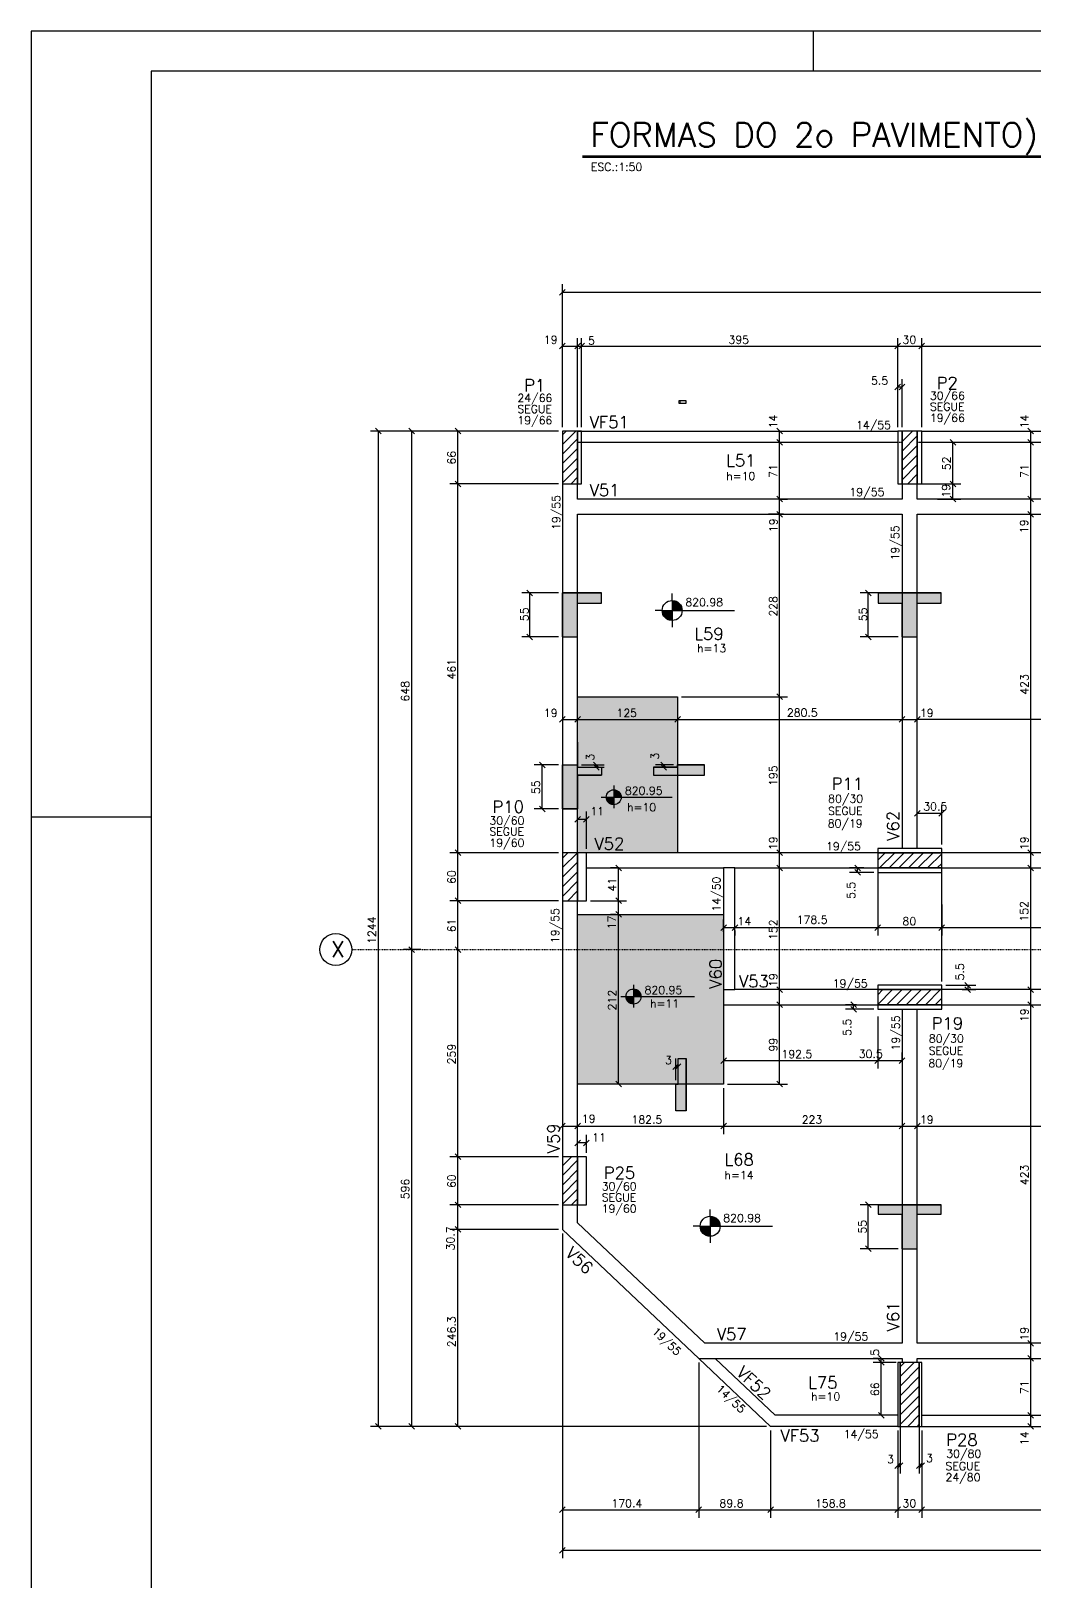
# Model space of a CAD drawing. Extents: x 2105 to 8289, y 869 to 3839.
# Drawn here: x 2105 to 3360, y 1901 to 3839 of the extents above; entities that cross this region are included whole.
import ezdxf

# ---------------------------------------------------------------- set-up
doc = ezdxf.new("R2010")
doc.units = 0
doc.header["$MEASUREMENT"] = 0
doc.linetypes.add('ESTILO_TQS_0004', pattern=[2, 0.5, -0.4, 0.1, -0.4, 0.1, -0.5])
for name, color, linetype in [('1', 1, 'CONTINUOUS'), ('2', 2, 'CONTINUOUS'), ('3', 3, 'CONTINUOUS'), ('4', 4, 'CONTINUOUS'), ('6', 6, 'CONTINUOUS'), ('7', 7, 'CONTINUOUS'), ('8', 8, 'CONTINUOUS'), ('9', 9, 'CONTINUOUS')]:
    doc.layers.add(name, color=color, linetype=linetype)
doc.styles.get("Standard").update_dxf_attribs({"font": 'ROMANS.SHX'})

msp = doc.modelspace()

# ---------------------------------------------------------------- linework, layer by layer
at = {"layer": '1', "linetype": 'Continuous'}
msp.add_line((2255.098547, 2856.298282), (2105.09608, 2856.298282), dxfattribs=at)
for points in [[(2105.09608, 868.924975), (8289.330405, 868.924975), (8289.330405, 3838.924975), (2105.09608, 3838.924975), (2105.09608, 868.924975)], [(2914.940728, 3373.863117), (2923.885404, 3373.863117), (2923.885404, 3376.726875), (2914.940728, 3376.726875), (2914.940728, 3373.863117)]]:
    msp.add_lwpolyline(points, dxfattribs=at)
at = {"layer": '2', "linetype": 'Continuous'}
for p, q in [((2765.824466, 3508.841025), (2772.895534, 3515.912093)), ((2765.824466, 3441.580604), (2772.895534, 3448.651672)), ((2784.824466, 3441.580604), (2791.895534, 3448.651672)), ((2784.824466, 3441.580604), (2791.895534, 3448.651672)), ((2784.824466, 3441.580604), (2791.895534, 3448.651672)), ((2789.824466, 3441.580604), (2796.895534, 3448.651672)), ((2789.824466, 3441.580604), (2796.895534, 3448.651672)), ((3184.824466, 3441.580604), (3191.895534, 3448.651672)), ((3214.824466, 3441.580604), (3221.895534, 3448.651672)), ((3214.824466, 3441.580604), (3221.895534, 3448.651672)), ((3191.895534, 3397.547325), (3184.824466, 3390.476257)), ((3197.395534, 3397.547325), (3190.324466, 3390.476257)), ((2542.789895, 3335.485466), (2535.718828, 3342.556534)), ((2577.256732, 3342.556534), (2584.3278, 3335.485466)), ((2642.319567, 3335.485466), (2635.248499, 3342.556534)), ((3044.380609, 3335.485466), (3037.309541, 3342.556534)), ((3358.290029, 3335.485466), (3351.218961, 3342.556534)), ((3044.380609, 3321.485466), (3037.309541, 3328.556534)), ((3044.380609, 3321.485466), (3037.309541, 3328.556534)), ((3260.998574, 3321.485466), (3253.927506, 3328.556534)), ((3358.290029, 3321.485466), (3351.218961, 3328.556534)), ((3358.290029, 3321.485466), (3351.218961, 3328.556534)), ((2778.86, 3306.021), (2778.86, 3306.021)), ((3203.36, 3306.021), (3203.36, 3306.021)), ((2642.319567, 3269.485466), (2635.248499, 3276.556534)), ((2642.319567, 3269.485466), (2635.248499, 3276.556534)), ((3260.998574, 3269.485466), (3253.927506, 3276.556534)), ((3260.998574, 3269.485466), (3253.927506, 3276.556534)), ((3044.380609, 3250.485466), (3037.309541, 3257.556534)), ((3044.380609, 3250.485466), (3037.309541, 3257.556534)), ((3260.998574, 3250.485466), (3253.927506, 3257.556534)), ((3358.290029, 3250.485466), (3351.218961, 3257.556534)), ((3358.290029, 3250.485466), (3351.218961, 3257.556534)), ((3044.380609, 3231.485466), (3037.309541, 3238.556534)), ((3044.380609, 3231.485466), (3037.309541, 3238.556534)), ((3358.290029, 3231.485466), (3351.218961, 3238.556534)), ((3358.290029, 3231.485466), (3351.218961, 3238.556534)), ((2732.082657, 3133.248921), (2725.011589, 3140.319989)), ((3155.217986, 3133.248921), (3148.146919, 3140.319989)), ((2732.082657, 3078.248921), (2725.011589, 3085.319989)), ((3155.217986, 3078.248921), (3148.146919, 3085.319989)), ((3044.380609, 3003.485466), (3037.309541, 3010.556534)), ((3044.380609, 3003.485466), (3037.309541, 3010.556534)), ((2765.824466, 2975.149668), (2772.895534, 2982.220736)), ((2784.824466, 2975.149668), (2791.895534, 2982.220736)), ((2784.824466, 2975.149668), (2791.895534, 2982.220736)), ((2784.824466, 2975.149668), (2791.895534, 2982.220736)), ((2909.824466, 2975.149668), (2916.895534, 2982.220736)), ((2909.824466, 2975.149668), (2916.895534, 2982.220736)), ((3190.324466, 2975.149668), (3197.395534, 2982.220736)), ((3190.324466, 2975.149668), (3197.395534, 2982.220736)), ((3190.324466, 2975.149668), (3197.395534, 2982.220736)), ((3209.324466, 2975.149668), (3216.395534, 2982.220736)), ((3209.324466, 2975.149668), (3216.395534, 2982.220736)), ((3216.395534, 2982.220736), (3209.324466, 2975.149668)), ((2747.698664, 2918.301348), (2740.627596, 2925.372415)), ((2808.047456, 2925.372415), (2815.118524, 2918.301348)), ((2808.047456, 2922.372415), (2815.118524, 2915.301348)), ((2892.150924, 2925.372415), (2899.221992, 2918.301348)), ((2892.150924, 2922.372415), (2899.221992, 2915.301348)), ((2747.698664, 2863.301348), (2740.627596, 2870.372415)), ((2791.895534, 2857.215756), (2784.824466, 2850.144689)), ((2802.895534, 2857.215756), (2795.824466, 2850.144689)), ((3216.395534, 2864.65564), (3209.324466, 2857.584572)), ((3246.895534, 2864.65564), (3239.824466, 2857.584572)), ((2642.319567, 2808.485466), (2635.248499, 2815.556534)), ((2642.319567, 2808.485466), (2635.248499, 2815.556534)), ((3044.380609, 2808.485466), (3037.309541, 2815.556534)), ((3044.380609, 2808.485466), (3037.309541, 2815.556534)), ((3358.290029, 2808.485466), (3351.218961, 2815.556534)), ((3358.290029, 2808.485466), (3351.218961, 2815.556534)), ((2842.992181, 2789.485466), (2835.921114, 2796.556534)), ((3044.380609, 2789.485466), (3037.309541, 2796.556534)), ((3044.380609, 2789.485466), (3037.309541, 2796.556534)), ((3141.738608, 2789.485466), (3134.66754, 2796.556534)), ((3141.738608, 2783.985466), (3134.66754, 2791.056534)), ((3203.36, 2802.521), (3203.36, 2802.521)), ((3358.290029, 2789.485466), (3351.218961, 2796.556534)), ((3358.290029, 2789.485466), (3351.218961, 2796.556534)), ((2778.86, 2782.021), (2778.86, 2782.021)), ((2642.319567, 2748.485466), (2635.248499, 2755.556534)), ((2642.319567, 2748.485466), (2635.248499, 2755.556534)), ((2842.992181, 2748.485466), (2835.921114, 2755.556534)), ((2842.992181, 2748.485466), (2835.921114, 2755.556534)), ((2842.992181, 2731.485466), (2835.921114, 2738.556534)), ((2842.992181, 2731.485466), (2835.921114, 2738.556534)), ((2967.324466, 2714.898112), (2974.395534, 2721.969179)), ((2967.324466, 2714.898112), (2974.395534, 2721.969179)), ((2981.324466, 2714.898112), (2988.395534, 2721.969179)), ((2981.324466, 2714.898112), (2988.395534, 2721.969179)), ((3159.824466, 2714.898112), (3166.895534, 2721.969179)), ((3159.824466, 2714.898112), (3166.895534, 2721.969179)), ((3239.824466, 2714.898112), (3246.895534, 2721.969179)), ((3239.824466, 2714.898112), (3246.895534, 2721.969179)), ((3239.824466, 2714.898112), (3246.895534, 2721.969179)), ((3239.824466, 2714.898112), (3246.895534, 2721.969179)), ((2577.256732, 2694.556534), (2584.3278, 2687.485466)), ((2577.256732, 2694.556534), (2584.3278, 2687.485466)), ((2642.319567, 2687.485466), (2635.248499, 2694.556534)), ((2642.319567, 2687.485466), (2635.248499, 2694.556534)), ((3044.380609, 2637.485466), (3037.309541, 2644.556534)), ((3044.380609, 2637.485466), (3037.309541, 2644.556534)), ((3272.396672, 2650.056534), (3279.46774, 2642.985466)), ((3272.396672, 2644.556534), (3279.46774, 2637.485466)), ((3358.290029, 2637.485466), (3351.218961, 2644.556534)), ((3358.290029, 2637.485466), (3351.218961, 2644.556534)), ((3044.380609, 2618.485466), (3037.309541, 2625.556534)), ((3044.380609, 2618.485466), (3037.309541, 2625.556534)), ((3136.748134, 2618.485466), (3129.677066, 2625.556534)), ((3136.748134, 2612.985466), (3129.677066, 2620.056534)), ((3358.290029, 2618.485466), (3351.218961, 2625.556534)), ((3358.290029, 2618.485466), (3351.218961, 2625.556534)), ((2907.373621, 2541.283799), (2914.444689, 2548.354867)), ((2910.373621, 2541.283799), (2917.444689, 2548.354867)), ((2967.324466, 2548.810055), (2974.395534, 2555.881123)), ((3159.824466, 2548.810055), (3166.895534, 2555.881123)), ((3159.824466, 2548.810055), (3166.895534, 2555.881123)), ((3190.324466, 2548.810055), (3197.395534, 2555.881123)), ((2842.992181, 2519.485466), (2835.921114, 2526.556534)), ((3044.380609, 2519.485466), (3037.309541, 2526.556534)), ((2765.824466, 2466.94205), (2772.895534, 2474.013118)), ((2784.824466, 2466.94205), (2791.895534, 2474.013118)), ((2784.824466, 2466.94205), (2791.895534, 2474.013118)), ((2784.824466, 2466.94205), (2791.895534, 2474.013118)), ((2967.324466, 2466.94205), (2974.395534, 2474.013118)), ((2967.324466, 2466.94205), (2974.395534, 2474.013118)), ((3190.324466, 2466.94205), (3197.395534, 2474.013118)), ((3190.324466, 2466.94205), (3197.395534, 2474.013118)), ((3190.324466, 2466.94205), (3197.395534, 2474.013118)), ((3209.324466, 2466.94205), (3216.395534, 2474.013118)), ((3209.324466, 2466.94205), (3216.395534, 2474.013118)), ((3209.324466, 2466.94205), (3216.395534, 2474.013118)), ((2791.895534, 2452.86735), (2784.824466, 2445.796282)), ((2802.895534, 2452.86735), (2795.824466, 2445.796282)), ((2642.319567, 2428.485466), (2635.248499, 2435.556534)), ((2642.319567, 2428.485466), (2635.248499, 2435.556534)), ((2778.86, 2402.021), (2778.86, 2402.021)), ((2642.319567, 2368.485466), (2635.248499, 2375.556534)), ((2642.319567, 2368.485466), (2635.248499, 2375.556534)), ((3155.217986, 2368.638791), (3148.146919, 2375.709858)), ((2642.319567, 2337.776615), (2635.248499, 2344.847682)), ((2642.319567, 2337.776615), (2635.248499, 2344.847682)), ((3155.217986, 2313.638791), (3148.146919, 2320.709858)), ((3358.290029, 2195.485466), (3351.218961, 2202.556534)), ((3358.290029, 2195.485466), (3351.218961, 2202.556534)), ((3171.46342, 2176.485466), (3164.392352, 2183.556534)), ((3171.46342, 2171.485466), (3164.392352, 2178.556534)), ((3171.46342, 2171.485466), (3164.392352, 2178.556534)), ((3358.290029, 2176.485466), (3351.218961, 2183.556534)), ((3358.290029, 2176.485466), (3351.218961, 2183.556534)), ((3203.36, 2135.021), (3203.36, 2135.021)), ((2542.789895, 2091.485466), (2535.718828, 2098.556534)), ((2577.256732, 2098.556534), (2584.3278, 2091.485466)), ((2642.319567, 2091.485466), (2635.248499, 2098.556534)), ((3171.46342, 2105.485466), (3164.392352, 2112.556534)), ((3358.290029, 2105.485466), (3351.218961, 2112.556534)), ((3358.290029, 2105.485466), (3351.218961, 2112.556534)), ((3358.290029, 2091.485466), (3351.218961, 2098.556534)), ((3191.895534, 2049.633784), (3184.824466, 2042.562716)), ((3194.895534, 2049.633784), (3187.824466, 2042.562716)), ((3218.895534, 2049.633784), (3211.824466, 2042.562716)), ((3221.895534, 2049.633784), (3214.824466, 2042.562716)), ((2765.824466, 1987.434085), (2772.895534, 1994.505152)), ((2936.22076, 1987.434085), (2943.291828, 1994.505152)), ((2936.22076, 1987.434085), (2943.291828, 1994.505152)), ((3026.021659, 1987.434085), (3033.092726, 1994.505152)), ((3026.021659, 1987.434085), (3033.092726, 1994.505152)), ((3026.021659, 1987.434085), (3033.092726, 1994.505152)), ((3184.824466, 1987.434085), (3191.895534, 1994.505152)), ((3184.824466, 1987.434085), (3191.895534, 1994.505152)), ((3214.824466, 1987.434085), (3221.895534, 1994.505152)), ((3214.824466, 1987.434085), (3221.895534, 1994.505152)), ((2765.824466, 1936.870697), (2772.895534, 1943.941765))]:
    msp.add_line(p, q, dxfattribs=at)
at = {"layer": '3', "linetype": 'Continuous'}
for p, q in [((3082.623006, 3838.924975), (3082.623006, 3788.925475)), ((2769.36, 3322.317503), (2786.063497, 3339.021)), ((2769.36, 3334.338318), (2774.042682, 3339.021)), ((2788.36, 3339.021), (3188.36, 3339.021)), ((3193.86, 3326.088968), (3206.792032, 3339.021)), ((3193.86, 3338.109783), (3194.771217, 3339.021)), ((3218.36, 3339.021), (3630.86, 3339.021)), ((2769.36, 3310.296688), (2788.36, 3329.296688)), ((2769.36, 3298.275872), (2788.36, 3317.275872)), ((2788.36, 3325.021), (3188.36, 3325.021)), ((3193.86, 3314.068153), (3212.86, 3333.068153)), ((3193.86, 3302.047338), (3212.86, 3321.047338)), ((3218.36, 3325.021), (3607.36, 3325.021)), ((2769.36, 3286.255057), (2788.36, 3305.255057)), ((3193.86, 3290.026522), (3212.86, 3309.026522)), ((3193.86, 3278.005707), (3212.86, 3297.005707)), ((2769.36, 3274.234242), (2788.36, 3293.234242)), ((2780.167574, 3273.021), (2788.36, 3281.213426)), ((3200.896108, 3273.021), (3212.86, 3284.984892)), ((2906.54024, 3127.240673), (2906.54024, 3135.821426)), ((2906.54024, 3127.240673), (2906.54024, 3102.240673)), ((2906.54024, 3126.633325), (2910.389365, 3126.633325)), ((2906.54024, 3125.840476), (2912.288703, 3125.840476)), ((2906.54024, 3125.047627), (2913.612498, 3125.047627)), ((2906.54024, 3124.254766), (2914.64776, 3124.254766)), ((2906.54024, 3123.461977), (2915.495099, 3123.461977)), ((2906.54024, 3122.669128), (2916.204108, 3122.669128)), ((2906.54024, 3121.876267), (2916.803445, 3121.876267)), ((2906.54024, 3121.083418), (2917.311467, 3121.083418)), ((2894.04024, 3114.740673), (2885.327365, 3114.740673)), ((2906.540193, 3113.947872), (2894.040193, 3113.947872)), ((2894.04024, 3114.740673), (2919.04024, 3114.740673)), ((2906.540193, 3113.155022), (2894.141187, 3113.155022)), ((2906.540193, 3112.362173), (2894.26855, 3112.362173)), ((2906.540193, 3111.569324), (2894.449176, 3111.569324)), ((2906.540193, 3110.776523), (2894.685449, 3110.776523)), ((2906.540193, 3109.983626), (2894.980754, 3109.983626)), ((2906.540193, 3109.190825), (2895.339812, 3109.190825)), ((2906.540193, 3108.397976), (2895.768966, 3108.397976)), ((2906.540193, 3107.605127), (2896.276988, 3107.605127)), ((2906.540193, 3106.812278), (2896.876372, 3106.812278)), ((2906.540193, 3106.019476), (2897.585334, 3106.019476)), ((2906.540193, 3105.226568), (2898.432674, 3105.226568)), ((2906.540193, 3104.433766), (2899.467935, 3104.433766)), ((2906.540193, 3103.640917), (2900.79173, 3103.640917)), ((2906.540193, 3102.848068), (2902.691115, 3102.848068)), ((2906.54024, 3120.290569), (2917.740621, 3120.290569)), ((2906.54024, 3119.49772), (2918.099679, 3119.49772)), ((2906.54024, 3118.704871), (2918.394984, 3118.704871)), ((2906.54024, 3117.912069), (2918.631257, 3117.912069)), ((2906.54024, 3117.11922), (2918.811835, 3117.11922)), ((2906.54024, 3116.326371), (2918.939246, 3116.326371)), ((2906.54024, 3115.533522), (2919.04024, 3115.533522)), ((2906.54024, 3102.240673), (2906.54024, 3094.020608)), ((2919.04024, 3114.740673), (2984.346364, 3114.740673)), ((2833.458866, 2895.851109), (2833.458866, 2867.642141)), ((2833.458866, 2890.746725), (2833.458866, 2871.996725)), ((2833.458866, 2890.291215), (2836.34571, 2890.291215)), ((2833.458866, 2889.696578), (2837.770213, 2889.696578)), ((2833.458866, 2889.101941), (2838.76306, 2889.101941)), ((2833.458866, 2888.507295), (2839.539506, 2888.507295)), ((2817.815305, 2881.371725), (2906.431296, 2881.371725)), ((2833.458831, 2880.777124), (2824.083831, 2880.777124)), ((2824.083866, 2881.371725), (2842.833866, 2881.371725)), ((2833.458831, 2880.182487), (2824.159576, 2880.182487)), ((2833.458831, 2879.587851), (2824.255099, 2879.587851)), ((2833.458831, 2878.993214), (2824.390568, 2878.993214)), ((2833.458831, 2878.398613), (2824.567773, 2878.398613)), ((2833.458831, 2877.80394), (2824.789252, 2877.80394)), ((2833.458831, 2877.209339), (2825.058545, 2877.209339)), ((2833.458831, 2876.614702), (2825.380411, 2876.614702)), ((2833.458831, 2876.020065), (2825.761427, 2876.020065)), ((2833.458831, 2875.425429), (2826.210966, 2875.425429)), ((2833.458831, 2874.830828), (2826.742687, 2874.830828)), ((2833.458831, 2874.236146), (2827.378191, 2874.236146)), ((2833.458831, 2873.641545), (2828.154637, 2873.641545)), ((2833.458831, 2873.046908), (2829.147484, 2873.046908)), ((2833.458831, 2872.452272), (2830.572023, 2872.452272)), ((2833.458866, 2887.912703), (2840.175011, 2887.912703)), ((2833.458866, 2887.318066), (2840.706767, 2887.318066)), ((2833.458866, 2886.723421), (2841.15627, 2886.723421)), ((2833.458866, 2886.128784), (2841.537287, 2886.128784)), ((2833.458866, 2885.534147), (2841.859152, 2885.534147)), ((2833.458866, 2884.93951), (2842.128446, 2884.93951)), ((2833.458866, 2884.344873), (2842.349924, 2884.344873)), ((2833.458866, 2883.750272), (2842.527129, 2883.750272)), ((2833.458866, 2883.155636), (2842.662563, 2883.155636)), ((2833.458866, 2882.560999), (2842.758121, 2882.560999)), ((2833.458866, 2881.966362), (2842.833866, 2881.966362)), ((2769.36, 2793.401631), (2787.979369, 2812.021)), ((2769.36, 2805.422446), (2775.958554, 2812.021)), ((3163.36, 2802.735542), (3172.645458, 2812.021)), ((3165.666274, 2793.021), (3184.666274, 2812.021)), ((3177.687089, 2793.021), (3196.687089, 2812.021)), ((3189.707904, 2793.021), (3208.707904, 2812.021)), ((3201.72872, 2793.021), (3220.72872, 2812.021)), ((3213.749535, 2793.021), (3232.749535, 2812.021)), ((3225.77035, 2793.021), (3243.36, 2810.61065)), ((2769.36, 2781.380815), (2788.36, 2800.380815)), ((3237.791165, 2793.021), (3243.36, 2798.589835)), ((2769.36, 2769.36), (2788.36, 2788.36)), ((2769.36, 2757.339185), (2788.36, 2776.339185)), ((2776.062631, 2752.021), (2788.36, 2764.318369)), ((2788.083446, 2752.021), (2788.36, 2752.297554)), ((2858.178996, 2646.820853), (2858.178996, 2618.611885)), ((2858.178996, 2641.716469), (2858.178996, 2622.966469)), ((2858.178996, 2641.260958), (2861.06584, 2641.260958)), ((2858.178996, 2640.666321), (2862.490343, 2640.666321)), ((2858.178996, 2640.071684), (2863.483189, 2640.071684)), ((2858.178996, 2639.477039), (2864.259635, 2639.477039)), ((2858.178996, 2638.882447), (2864.89514, 2638.882447)), ((2858.178996, 2638.28781), (2865.426897, 2638.28781)), ((2858.178996, 2637.693164), (2865.876399, 2637.693164)), ((2858.178996, 2637.098527), (2866.257416, 2637.098527)), ((2858.178996, 2636.503891), (2866.579281, 2636.503891)), ((3163.36, 2622.423312), (3181.957688, 2641.021)), ((3163.36, 2634.444128), (3169.936872, 2641.021)), ((3174.978503, 2622.021), (3193.978503, 2641.021)), ((3186.999318, 2622.021), (3205.999318, 2641.021)), ((3199.020133, 2622.021), (3218.020133, 2641.021)), ((3211.040949, 2622.021), (3230.040949, 2641.021)), ((3223.061764, 2622.021), (3242.061764, 2641.021)), ((2842.535435, 2632.341469), (2934.225728, 2632.341469)), ((2858.17896, 2631.746868), (2848.80396, 2631.746868)), ((2848.803996, 2632.341469), (2867.553996, 2632.341469)), ((2858.17896, 2631.152231), (2848.879706, 2631.152231)), ((2858.17896, 2630.557594), (2848.975228, 2630.557594)), ((2858.17896, 2629.962957), (2849.110698, 2629.962957)), ((2858.17896, 2629.368356), (2849.287902, 2629.368356)), ((2858.17896, 2628.773684), (2849.509381, 2628.773684)), ((2858.17896, 2628.179083), (2849.778675, 2628.179083)), ((2858.17896, 2627.584446), (2850.10054, 2627.584446)), ((2858.17896, 2626.989809), (2850.481557, 2626.989809)), ((2858.17896, 2626.395172), (2850.931095, 2626.395172)), ((2858.17896, 2625.800571), (2851.462816, 2625.800571)), ((2858.17896, 2625.20589), (2852.098321, 2625.20589)), ((2858.17896, 2624.611289), (2852.874767, 2624.611289)), ((2858.17896, 2624.016652), (2853.867613, 2624.016652)), ((2858.17896, 2623.422015), (2855.292152, 2623.422015)), ((2858.178996, 2635.909254), (2866.848575, 2635.909254)), ((2858.178996, 2635.314617), (2867.070054, 2635.314617)), ((2858.178996, 2634.720016), (2867.247259, 2634.720016)), ((2858.178996, 2634.125379), (2867.382692, 2634.125379)), ((2858.178996, 2633.530742), (2867.47825, 2633.530742)), ((2858.178996, 2632.936106), (2867.553996, 2632.936106)), ((3235.082579, 2622.021), (3243.36, 2630.298421)), ((2769.36, 2420.756357), (2780.624643, 2432.021)), ((2769.36, 2408.735542), (2788.36, 2427.735542)), ((2769.36, 2396.714726), (2788.36, 2415.714726)), ((2769.36, 2384.693911), (2788.36, 2403.693911)), ((2769.36, 2372.673096), (2788.36, 2391.673096)), ((2780.72872, 2372.021), (2788.36, 2379.65228)), ((2953.950562, 2357.724014), (2953.950562, 2366.304768)), ((2953.950562, 2357.724014), (2953.950562, 2332.724014)), ((2953.950562, 2357.116667), (2957.799687, 2357.116667)), ((2953.950562, 2356.323818), (2959.699025, 2356.323818)), ((2953.950562, 2355.530969), (2961.02282, 2355.530969)), ((2953.950562, 2354.738108), (2962.058081, 2354.738108)), ((2953.950562, 2353.945318), (2962.905421, 2353.945318)), ((2953.950562, 2353.152469), (2963.61443, 2353.152469)), ((2953.950562, 2352.359608), (2964.213767, 2352.359608)), ((2953.950562, 2351.566759), (2964.721789, 2351.566759)), ((2953.950562, 2350.77391), (2965.150943, 2350.77391)), ((2953.950562, 2349.981061), (2965.510001, 2349.981061)), ((2953.950562, 2349.188212), (2965.805306, 2349.188212)), ((2953.950562, 2348.395411), (2966.041579, 2348.395411)), ((2953.950562, 2347.602561), (2966.222157, 2347.602561)), ((2953.950562, 2346.809712), (2966.349568, 2346.809712)), ((2953.950562, 2346.016863), (2966.450562, 2346.016863)), ((2941.450562, 2345.224014), (2932.737687, 2345.224014)), ((2953.950515, 2344.431213), (2941.450515, 2344.431213)), ((2941.450562, 2345.224014), (2966.450562, 2345.224014)), ((2953.950515, 2343.638364), (2941.551509, 2343.638364)), ((2953.950515, 2342.845515), (2941.678872, 2342.845515)), ((2953.950515, 2342.052666), (2941.859498, 2342.052666)), ((2953.950515, 2341.259864), (2942.095771, 2341.259864)), ((2953.950515, 2340.466968), (2942.391076, 2340.466968)), ((2953.950515, 2339.674166), (2942.750134, 2339.674166)), ((2953.950515, 2338.881317), (2943.179288, 2338.881317)), ((2953.950515, 2338.088468), (2943.68731, 2338.088468)), ((2953.950515, 2337.295619), (2944.286694, 2337.295619)), ((2953.950515, 2336.502818), (2944.995656, 2336.502818)), ((2953.950515, 2335.709909), (2945.842995, 2335.709909)), ((2953.950515, 2334.917108), (2946.878257, 2334.917108)), ((2953.950515, 2334.124259), (2948.202052, 2334.124259)), ((2953.950515, 2333.331409), (2950.101437, 2333.331409)), ((2953.950562, 2332.724014), (2953.950562, 2324.503949)), ((2966.450562, 2345.224014), (3031.756686, 2345.224014)), ((2939.756294, 2180.021), (3029.557193, 2095.021)), ((2960.122096, 2180.021), (3035.132258, 2109.021)), ((3191.36, 2157.569886), (3208.811114, 2175.021)), ((3191.36, 2169.590701), (3196.790299, 2175.021)), ((3191.36, 2145.549071), (3215.36, 2169.549071)), ((3191.36, 2133.528255), (3215.36, 2157.528255)), ((3191.36, 2121.50744), (3215.36, 2145.50744)), ((3191.36, 2109.486625), (3215.36, 2133.486625)), ((3191.36, 2097.46581), (3215.36, 2121.46581)), ((3188.36, 2095.021), (3029.557193, 2095.021)), ((3188.36, 2109.021), (3035.132258, 2109.021)), ((3200.936006, 2095.021), (3215.36, 2109.444994)), ((3212.956821, 2095.021), (3215.36, 2097.424179)), ((3218.36, 2109.021), (3628.36, 2109.021)), ((3218.36, 2095.021), (3628.36, 2095.021))]:
    msp.add_line(p, q, dxfattribs=at)
at = {"layer": '3', "linetype": 'ESTILO_TQS_0004'}
for p, q in [((3188.36, 3325.021), (3193.86, 3325.021)), ((3212.86, 3325.021), (3218.36, 3325.021))]:
    msp.add_line(p, q, dxfattribs=at)
at = {"layer": '3', "linetype": 'Continuous'}
for points in [[(2769.36, 3273.021), (2769.36, 3244.521)], [(2788.36, 3254.021), (2788.36, 3273.021)], [(3193.86, 3273.021), (3193.86, 3254.021)], [(3212.86, 3254.021), (3212.86, 3273.021)], [(2769.36, 3244.521), (2769.36, 2812.021)], [(3193.86, 3254.021), (2788.36, 3254.021)], [(3630.86, 3254.021), (3212.86, 3254.021)], [(2788.36, 3235.021), (3193.86, 3235.021)], [(2788.36, 2812.021), (2788.36, 3235.021)], [(3193.86, 3235.021), (3193.86, 2817.521)], [(3212.86, 3235.021), (3630.86, 3235.021)], [(3212.86, 2817.521), (3212.86, 3235.021)], [(2977.86, 2812.021), (2799.36, 2812.021)], [(3163.36, 2812.021), (2977.86, 2812.021)], [(3628.36, 2812.021), (3243.36, 2812.021)], [(2799.36, 2793.021), (2970.86, 2793.021)], [(2970.86, 2793.021), (2970.86, 2622.021)], [(2984.86, 2793.021), (2970.86, 2793.021)], [(2984.86, 2793.021), (3163.36, 2793.021)], [(2984.86, 2641.021), (2984.86, 2793.021)], [(3243.36, 2793.021), (3628.36, 2793.021)], [(2769.36, 2752.021), (2769.36, 2432.021)], [(2788.36, 2432.021), (2788.36, 2752.021)], [(2970.86, 2641.021), (2984.86, 2641.021)], [(3163.36, 2641.021), (2984.86, 2641.021)], [(3628.36, 2641.021), (3243.36, 2641.021)], [(2970.86, 2622.021), (3163.36, 2622.021)], [(3243.36, 2622.021), (3628.36, 2622.021)], [(3193.86, 2616.521), (3193.86, 2199.021)], [(3212.86, 2199.021), (3212.86, 2616.521)], [(2769.36, 2372.021), (2769.36, 2341.312149)], [(2788.36, 2349.489423), (2788.36, 2372.021)], [(2947.322608, 2199.021), (2788.36, 2349.489423)], [(2769.36, 2341.312149), (2939.756294, 2180.021)], [(3193.86, 2199.021), (2947.322608, 2199.021)], [(3630.86, 2199.021), (3212.86, 2199.021)], [(2939.756294, 2180.021), (3193.86, 2180.021)], [(3193.86, 2180.021), (3193.86, 2175.021)], [(3212.86, 2180.021), (3630.86, 2180.021)], [(3212.86, 2175.021), (3212.86, 2180.021)]]:
    msp.add_lwpolyline(points, dxfattribs=at)
at = {"layer": '3', "linetype": 'ESTILO_TQS_0004'}
for points in [[(2788.36, 3007.021), (2913.36, 3007.021), (2913.36, 2812.021), (2788.36, 2812.021), (2788.36, 3007.021)], [(2788.36, 2735.021), (2970.86, 2735.021), (2970.86, 2523.021), (2788.36, 2523.021), (2788.36, 2735.021)]]:
    msp.add_lwpolyline(points, dxfattribs=at)
at = {"layer": '3', "linetype": 'Continuous'}
for centre, radius in [((2906.54024, 3114.740673), 12.5), ((2833.458866, 2881.371725), 9.375), ((2486.16007, 2691.021), 20), ((2858.178996, 2632.341469), 9.375), ((2953.950562, 2345.224014), 12.5)]:
    msp.add_circle(centre, radius, dxfattribs=at)
at = {"layer": '6', "linetype": 'Continuous'}
for p, q in [((2794.236424, 3683.152598), (3482.422129, 3683.152598)), ((2794.236424, 3681.354558), (3482.422129, 3681.354558)), ((2769.36, 3136.784455), (2769.36, 3136.784455)), ((2769.36, 3136.784455), (2788.36, 3136.784455)), ((2769.36, 3124.784455), (2769.36, 3136.784455)), ((2769.36, 3081.784455), (2769.36, 3124.784455)), ((2769.36, 3124.784455), (2769.36, 3124.784455)), ((2788.36, 3136.784455), (2818.36, 3136.784455)), ((2788.36, 3081.784455), (2788.36, 3123.784455)), ((2788.36, 3123.784455), (2818.36, 3123.784455)), ((3163.86, 3136.784455), (3193.86, 3136.784455)), ((3163.86, 3123.784455), (3193.86, 3123.784455)), ((3193.86, 3136.784455), (3212.86, 3136.784455)), ((3193.86, 3081.784455), (3193.86, 3123.784455)), ((3212.86, 3136.784455), (3242.86, 3136.784455)), ((3212.86, 3081.784455), (3212.86, 3123.784455)), ((3212.86, 3123.784455), (3242.86, 3123.784455)), ((2769.36, 3081.784455), (2788.36, 3081.784455)), ((3193.86, 3081.784455), (3212.86, 3081.784455)), ((2788.36, 2950.364536), (2788.36, 2918.836881)), ((2769.36, 2921.836881), (2769.36, 2921.836881)), ((2769.36, 2921.836881), (2788.36, 2921.836881)), ((2769.36, 2909.836881), (2769.36, 2921.836881)), ((2769.36, 2866.836881), (2769.36, 2909.836881)), ((2769.36, 2909.836881), (2769.36, 2909.836881)), ((2788.36, 2921.836881), (2788.36, 2918.836881)), ((2788.36, 2918.836881), (2818.36, 2918.836881)), ((2788.36, 2908.836881), (2818.36, 2908.836881)), ((2788.36, 2908.836881), (2788.36, 2866.836881)), ((2883.36, 2918.836881), (2913.36, 2918.836881)), ((2883.36, 2908.836881), (2946.891457, 2908.836881)), ((2913.36, 2921.836881), (2946.891457, 2921.836881)), ((2913.36, 2918.836881), (2913.36, 2921.836881)), ((2932.36, 2921.836881), (2932.36, 2921.836881)), ((2769.36, 2866.836881), (2788.36, 2866.836881)), ((2913.909155, 2523.021), (2913.909155, 2554.916267)), ((2923.909155, 2489.489543), (2923.909155, 2554.916267)), ((2910.909155, 2489.489543), (2910.909155, 2523.021)), ((2913.909155, 2523.021), (2910.909155, 2523.021)), ((2910.909155, 2504.021), (2910.909155, 2504.021)), ((3163.86, 2372.174324), (3193.86, 2372.174324)), ((3193.86, 2372.174324), (3212.86, 2372.174324)), ((3212.86, 2372.174324), (3242.86, 2372.174324)), ((3163.86, 2360.174324), (3193.86, 2360.174324)), ((3193.86, 2317.174324), (3193.86, 2360.174324)), ((3212.86, 2317.174324), (3212.86, 2360.174324)), ((3212.86, 2360.174324), (3242.86, 2360.174324)), ((3193.86, 2317.174324), (3212.86, 2317.174324))]:
    msp.add_line(p, q, dxfattribs=at)
msp.add_lwpolyline([(2255.098547, 918.92655), (8239.334811, 918.92655), (8239.334811, 3788.925475), (2255.098547, 3788.925475), (2255.098547, 918.92655)], dxfattribs=at)
at = {"layer": '7', "linetype": 'Continuous'}
for points in [[(2769.36, 3273.021), (2788.36, 3273.021), (2788.36, 3339.021), (2769.36, 3339.021), (2769.36, 3273.021)], [(2793.36, 3339.021), (2788.36, 3339.021), (2788.36, 3273.021), (2793.36, 3273.021), (2793.36, 3339.021)], [(3193.86, 3339.021), (3188.36, 3339.021), (3188.36, 3273.021), (3193.86, 3273.021), (3193.86, 3339.021)], [(3193.86, 3273.021), (3212.86, 3273.021), (3212.86, 3339.021), (3193.86, 3339.021), (3193.86, 3273.021)], [(3218.36, 3339.021), (3212.86, 3339.021), (3212.86, 3273.021), (3218.36, 3273.021), (3218.36, 3339.021)], [(2769.36, 2752.021), (2788.36, 2752.021), (2788.36, 2812.021), (2769.36, 2812.021), (2769.36, 2752.021)], [(2799.36, 2812.021), (2788.36, 2812.021), (2788.36, 2752.021), (2799.36, 2752.021), (2799.36, 2812.021)], [(3243.36, 2817.521), (3163.36, 2817.521), (3163.36, 2812.021), (3243.36, 2812.021), (3243.36, 2817.521)], [(3163.36, 2793.021), (3243.36, 2793.021), (3243.36, 2812.021), (3163.36, 2812.021), (3163.36, 2793.021)], [(3243.36, 2793.021), (3163.36, 2793.021), (3163.36, 2787.521), (3243.36, 2787.521), (3243.36, 2793.021)], [(3243.36, 2646.521), (3163.36, 2646.521), (3163.36, 2641.021), (3243.36, 2641.021), (3243.36, 2646.521)], [(3163.36, 2622.021), (3243.36, 2622.021), (3243.36, 2641.021), (3163.36, 2641.021), (3163.36, 2622.021)], [(3243.36, 2622.021), (3163.36, 2622.021), (3163.36, 2616.521), (3243.36, 2616.521), (3243.36, 2622.021)], [(2769.36, 2372.021), (2788.36, 2372.021), (2788.36, 2432.021), (2769.36, 2432.021), (2769.36, 2372.021)], [(2799.36, 2432.021), (2788.36, 2432.021), (2788.36, 2372.021), (2799.36, 2372.021), (2799.36, 2432.021)], [(3191.36, 2175.021), (3188.36, 2175.021), (3188.36, 2095.021), (3191.36, 2095.021), (3191.36, 2175.021)], [(3191.36, 2095.021), (3215.36, 2095.021), (3215.36, 2175.021), (3191.36, 2175.021), (3191.36, 2095.021)], [(3218.36, 2175.021), (3215.36, 2175.021), (3215.36, 2095.021), (3218.36, 2095.021), (3218.36, 2175.021)]]:
    msp.add_lwpolyline(points, dxfattribs=at)
at = {"layer": '8', "linetype": 'Continuous'}
for points in [[(2769.36, 3136.784455), (2769.36, 3124.784455), (2769.36, 3081.784455), (2788.36, 3081.784455), (2788.36, 3123.784455), (2818.36, 3123.784455), (2818.36, 3136.784455), (2769.36, 3136.784455)], [(3163.86, 3136.784455), (3163.86, 3123.784455), (3193.86, 3123.784455), (3193.86, 3081.784455), (3212.86, 3081.784455), (3212.86, 3123.784455), (3242.86, 3123.784455), (3242.86, 3136.784455), (3163.86, 3136.784455)], [(2818.36, 2908.836881), (2788.36, 2908.836881), (2788.36, 2866.836881), (2769.36, 2866.836881), (2769.36, 2921.836881), (2788.36, 2921.836881), (2788.36, 2918.836881), (2818.36, 2918.836881), (2818.36, 2908.836881)], [(2883.36, 2908.836881), (2946.891457, 2908.836881), (2946.891457, 2921.836881), (2913.36, 2921.836881), (2913.36, 2918.836881), (2883.36, 2918.836881), (2883.36, 2908.836881)], [(2923.909155, 2554.916267), (2923.909155, 2489.489543), (2910.909155, 2489.489543), (2910.909155, 2523.021), (2913.909155, 2523.021), (2913.909155, 2554.916267), (2923.909155, 2554.916267)], [(3163.86, 2372.174324), (3163.86, 2360.174324), (3193.86, 2360.174324), (3193.86, 2317.174324), (3212.86, 2317.174324), (3212.86, 2360.174324), (3242.86, 2360.174324), (3242.86, 2372.174324), (3163.86, 2372.174324)]]:
    msp.add_lwpolyline(points, dxfattribs=at)
for points in [[(2769.36, 3136.784455), (2769.36, 3124.784455), (2769.36, 3081.784455)], [(2769.36, 3136.784455), (2769.36, 3081.784455), (2788.36, 3081.784455)], [(2769.36, 3136.784455), (2788.36, 3081.784455), (2788.36, 3123.784455)], [(2769.36, 3136.784455), (2788.36, 3123.784455), (2818.36, 3123.784455)], [(2769.36, 3136.784455), (2818.36, 3123.784455), (2818.36, 3136.784455)], [(2769.36, 3136.784455), (2818.36, 3136.784455), (2769.36, 3136.784455)], [(3163.86, 3136.784455), (3163.86, 3123.784455), (3193.86, 3123.784455)], [(3163.86, 3136.784455), (3193.86, 3123.784455), (3242.86, 3136.784455)], [(3193.86, 3123.784455), (3212.86, 3123.784455), (3242.86, 3136.784455)], [(3193.86, 3081.784455), (3212.86, 3081.784455), (3193.86, 3123.784455)], [(3212.86, 3081.784455), (3212.86, 3123.784455), (3193.86, 3123.784455)], [(3212.86, 3123.784455), (3242.86, 3123.784455), (3242.86, 3136.784455)], [(2769.36, 2866.836881), (2788.36, 2921.836881), (2788.36, 2918.836881)], [(2769.36, 2866.836881), (2769.36, 2921.836881), (2788.36, 2921.836881)], [(2788.36, 2866.836881), (2769.36, 2866.836881), (2788.36, 2918.836881)], [(2818.36, 2918.836881), (2788.36, 2908.836881), (2788.36, 2918.836881)], [(2788.36, 2908.836881), (2788.36, 2866.836881), (2788.36, 2918.836881)], [(2818.36, 2918.836881), (2818.36, 2908.836881), (2788.36, 2908.836881)], [(2913.36, 2918.836881), (2883.36, 2918.836881), (2946.891457, 2908.836881)], [(2883.36, 2918.836881), (2883.36, 2908.836881), (2946.891457, 2908.836881)], [(2946.891457, 2921.836881), (2913.36, 2921.836881), (2946.891457, 2908.836881)], [(2913.36, 2921.836881), (2913.36, 2918.836881), (2946.891457, 2908.836881)], [(2913.909155, 2554.916267), (2923.909155, 2554.916267), (2913.909155, 2523.021)], [(2923.909155, 2554.916267), (2923.909155, 2489.489543), (2913.909155, 2523.021)], [(2923.909155, 2489.489543), (2910.909155, 2489.489543), (2913.909155, 2523.021)], [(2910.909155, 2489.489543), (2910.909155, 2523.021), (2913.909155, 2523.021)], [(3163.86, 2372.174324), (3163.86, 2360.174324), (3193.86, 2360.174324)], [(3163.86, 2372.174324), (3193.86, 2360.174324), (3242.86, 2372.174324)], [(3193.86, 2360.174324), (3212.86, 2360.174324), (3242.86, 2372.174324)], [(3212.86, 2360.174324), (3242.86, 2360.174324), (3242.86, 2372.174324)], [(3193.86, 2317.174324), (3212.86, 2317.174324), (3193.86, 2360.174324)], [(3212.86, 2317.174324), (3212.86, 2360.174324), (3193.86, 2360.174324)]]:
    msp.add_solid(points, dxfattribs=at)
at = {"layer": '9', "linetype": 'Continuous'}
for p, q in [((2769.36, 3450.116138), (2769.36, 3522.376559)), ((2769.36, 3512.376559), (4683.86, 3512.376559)), ((2769.36, 3344.021), (2769.36, 3455.116138)), ((2788.36, 3344.021), (2788.36, 3455.116138)), ((2788.36, 3349.021), (2788.36, 3455.116138)), ((2793.36, 3344.021), (2793.36, 3455.116138)), ((3188.36, 3344.021), (3188.36, 3455.116138)), ((3188.36, 3349.021), (3188.36, 3455.116138)), ((3218.36, 3344.021), (3218.36, 3455.116138)), ((2769.36, 3445.116138), (2788.36, 3445.116138)), ((2788.36, 3445.116138), (2793.36, 3445.116138)), ((2793.36, 3445.116138), (3188.36, 3445.116138)), ((3188.36, 3445.116138), (3218.36, 3445.116138)), ((3218.36, 3445.116138), (3640.36, 3445.116138)), ((3188.36, 3372.841976), (3188.36, 3404.011791)), ((3193.86, 3394.011791), (3188.36, 3394.011791)), ((3193.86, 3344.021), (3193.86, 3404.011791)), ((2575.792266, 3339.021), (2529.254362, 3339.021)), ((2539.254362, 2095.021), (2539.254362, 3339.021)), ((2759.36, 3339.021), (2570.792266, 3339.021)), ((2580.792266, 3339.021), (2580.792266, 2691.021)), ((2764.36, 3339.021), (2628.784033, 3339.021)), ((2638.784033, 3273.021), (2638.784033, 3339.021)), ((3040.845075, 3325.021), (3040.845075, 3339.021)), ((3044.167185, 3339.021), (3050.845075, 3339.021)), ((3354.754495, 3325.021), (3354.754495, 3339.021)), ((3039.059226, 3325.021), (3050.845075, 3325.021)), ((3040.845075, 3254.021), (3040.845075, 3325.021)), ((3254.427459, 3325.021), (3267.46304, 3325.021)), ((3257.46304, 3273.021), (3257.46304, 3325.021)), ((3354.754495, 3254.021), (3354.754495, 3325.021)), ((2764.36, 3273.021), (2628.784033, 3273.021)), ((2638.784033, 2812.021), (2638.784033, 3273.021)), ((3217.86, 3273.021), (3267.46304, 3273.021)), ((3257.46304, 3254.021), (3257.46304, 3273.021)), ((3040.845075, 3235.021), (3040.845075, 3254.021)), ((3042.349418, 3254.021), (3050.845075, 3254.021)), ((3238.02148, 3254.021), (3267.46304, 3254.021)), ((3354.754495, 3235.021), (3354.754495, 3254.021)), ((3045.845075, 3235.021), (3027.066634, 3235.021)), ((3037.563896, 3235.021), (3050.845075, 3235.021)), ((3040.845075, 3007.021), (3040.845075, 3235.021)), ((3354.754495, 2812.021), (3354.754495, 3235.021)), ((2764.36, 3136.784455), (2718.547123, 3136.784455)), ((2728.547123, 3081.784455), (2728.547123, 3136.784455)), ((3165.351205, 3136.784455), (3141.682453, 3136.784455)), ((3151.682453, 3081.784455), (3151.682453, 3136.784455)), ((2764.36, 3081.784455), (2718.547123, 3081.784455)), ((3188.86, 3081.784455), (3141.682453, 3081.784455)), ((2918.36, 3007.021), (3050.845075, 3007.021)), ((3040.845075, 2812.021), (3040.845075, 3007.021)), ((2769.36, 2978.685202), (2788.36, 2978.685202)), ((2788.36, 2978.685202), (2913.36, 2978.685202)), ((2913.36, 2978.685202), (3193.86, 2978.685202)), ((3193.86, 2978.685202), (3212.86, 2978.685202)), ((3505.86, 2978.685202), (3212.86, 2978.685202)), ((2764.36, 2921.836881), (2734.16313, 2921.836881)), ((2744.16313, 2866.836881), (2744.16313, 2921.836881)), ((2793.36, 2921.836881), (2821.58299, 2921.836881)), ((2801.370303, 2918.836881), (2821.58299, 2918.836881)), ((2811.58299, 2921.836881), (2811.58299, 2918.836881)), ((2908.36, 2921.836881), (2885.686458, 2921.836881)), ((2895.587718, 2918.836881), (2885.686458, 2918.836881)), ((2895.686458, 2921.836881), (2895.686458, 2918.836881)), ((3212.86, 2842.830566), (3212.86, 2871.120106)), ((3243.36, 2822.521), (3243.36, 2871.120106)), ((2764.36, 2866.836881), (2734.16313, 2866.836881)), ((2788.36, 2841.193719), (2788.36, 2863.680223)), ((2799.36, 2853.680223), (2788.36, 2853.680223)), ((2799.36, 2817.021), (2799.36, 2863.680223)), ((3243.36, 2861.120106), (3212.86, 2861.120106)), ((2764.36, 2812.021), (2628.784033, 2812.021)), ((2638.784033, 2752.021), (2638.784033, 2812.021)), ((3036.779969, 2812.021), (3030.845075, 2812.021)), ((3040.845075, 2793.021), (3040.845075, 2812.021)), ((3354.754495, 2793.021), (3354.754495, 2812.021)), ((2839.958635, 2793.021), (2829.456647, 2793.021)), ((2839.456647, 2752.021), (2839.456647, 2793.021)), ((3040.845075, 2641.021), (3040.845075, 2793.021)), ((3045.574282, 2793.021), (3050.845075, 2793.021)), ((3146.182145, 2793.021), (3128.203074, 2793.021)), ((3138.203074, 2787.521), (3138.203074, 2793.021)), ((3354.754495, 2641.021), (3354.754495, 2793.021)), ((3158.36, 2787.521), (3128.203074, 2787.521)), ((3163.36, 2788.021), (3163.36, 2708.433645)), ((3243.36, 2650.917488), (3243.36, 2789.530911)), ((2764.36, 2752.021), (2628.784033, 2752.021)), ((2638.784033, 2691.021), (2638.784033, 2752.021)), ((2804.36, 2752.021), (2849.456647, 2752.021)), ((2836.204774, 2735.021), (2829.456647, 2735.021)), ((2839.456647, 2735.021), (2839.456647, 2752.021)), ((2839.456647, 2523.021), (2839.456647, 2735.021)), ((3243.36, 2747.240157), (3243.36, 2708.433645)), ((2970.86, 2713.164996), (2970.86, 2728.433645)), ((2970.86, 2718.433645), (2984.86, 2718.433645)), ((2984.86, 2718.433645), (3163.36, 2718.433645)), ((2984.86, 2714.802799), (2984.86, 2708.433645)), ((3163.36, 2718.433645), (3243.36, 2718.433645)), ((3243.36, 2732.704995), (3243.36, 2708.433645)), ((3243.36, 2718.433645), (3628.36, 2718.433645)), ((2592.222587, 2691.021), (2570.792266, 2691.021)), ((2580.792266, 2691.021), (2580.792266, 2095.021)), ((2638.784033, 2432.021), (2638.784033, 2691.021)), ((3044.107939, 2641.021), (3030.845075, 2641.021)), ((3040.845075, 2622.021), (3040.845075, 2641.021)), ((3248.36, 2646.521), (3285.932206, 2646.521)), ((3268.802925, 2641.021), (3285.932206, 2641.021)), ((3275.932206, 2646.521), (3275.932206, 2641.021)), ((3354.754495, 2622.021), (3354.754495, 2641.021)), ((2970.86, 2617.021), (2970.86, 2542.345589)), ((3040.845075, 2523.021), (3040.845075, 2622.021)), ((3044.123645, 2622.021), (3050.845075, 2622.021)), ((3136.701956, 2622.021), (3123.2126, 2622.021)), ((3133.2126, 2616.521), (3133.2126, 2622.021)), ((3354.754495, 2199.021), (3354.754495, 2622.021)), ((3158.36, 2616.521), (3123.2126, 2616.521)), ((3163.36, 2607.192073), (3163.36, 2542.345589)), ((3193.86, 2553.313673), (3193.86, 2562.345589)), ((2910.909155, 2528.021), (2910.909155, 2554.819333)), ((2910.909155, 2544.819333), (2913.909155, 2544.819333)), ((2913.909155, 2546.391355), (2913.909155, 2554.819333)), ((2970.86, 2552.345589), (3163.36, 2552.345589)), ((3163.36, 2552.345589), (3193.86, 2552.345589)), ((2838.826963, 2523.021), (2829.456647, 2523.021)), ((2975.86, 2523.021), (3050.845075, 2523.021)), ((2970.86, 2518.021), (2970.86, 2460.477584)), ((2769.36, 2470.477584), (2788.36, 2470.477584)), ((2788.36, 2470.477584), (2970.86, 2470.477584)), ((2970.86, 2470.477584), (3193.86, 2470.477584)), ((3193.86, 2470.477584), (3212.86, 2470.477584)), ((3212.86, 2470.477584), (3630.86, 2470.477584)), ((3212.86, 2470.477584), (3505.86, 2470.477584)), ((2788.36, 2449.611157), (2788.36, 2459.331816)), ((2799.36, 2449.331816), (2788.36, 2449.331816)), ((2799.36, 2437.021), (2799.36, 2459.331816)), ((2764.36, 2432.021), (2628.784033, 2432.021)), ((2638.784033, 2372.021), (2638.784033, 2432.021)), ((2764.36, 2372.021), (2628.784033, 2372.021)), ((2638.784033, 2341.312149), (2638.784033, 2372.021)), ((3165.351205, 2372.174324), (3141.682453, 2372.174324)), ((3151.682453, 2317.174324), (3151.682453, 2372.174324)), ((2764.36, 2341.312149), (2628.784033, 2341.312149)), ((2638.784033, 2095.021), (2638.784033, 2341.312149)), ((2769.36, 2336.312149), (2769.36, 1980.969619)), ((3188.86, 2317.174324), (3141.682453, 2317.174324)), ((3354.754495, 2180.021), (3354.754495, 2199.021)), ((2939.756294, 2175.021), (2939.756294, 1980.969619)), ((3164.210471, 2180.021), (3157.927886, 2180.021)), ((3186.36, 2175.021), (3157.927886, 2175.021)), ((3167.927886, 2175.021), (3167.927886, 2180.021)), ((3167.927886, 2109.021), (3167.927886, 2175.021)), ((3354.754495, 2109.021), (3354.754495, 2180.021)), ((2575.792266, 2095.021), (2529.254362, 2095.021)), ((2633.784033, 2095.021), (2570.792266, 2095.021)), ((3024.557193, 2095.021), (2628.784033, 2095.021)), ((3164.492198, 2109.021), (3157.927886, 2109.021)), ((3191.36, 2095.021), (3191.36, 2036.09825)), ((3215.36, 2095.021), (3215.36, 2036.09825)), ((3354.754495, 2095.021), (3354.754495, 2109.021)), ((3029.557193, 2090.021), (3029.557193, 1980.969619)), ((3188.36, 2090.021), (3188.36, 1980.969619)), ((3218.36, 2090.021), (3218.36, 1980.969619)), ((3188.36, 2069.930467), (3188.36, 2036.09825)), ((3191.36, 2046.09825), (3188.36, 2046.09825)), ((3218.36, 2046.09825), (3215.36, 2046.09825)), ((3029.557193, 2029.666622), (3029.557193, 1980.969619)), ((2769.36, 1990.969619), (2939.756294, 1990.969619)), ((2769.36, 1985.969619), (2769.36, 1930.406231)), ((2939.756294, 1990.969619), (3029.557193, 1990.969619)), ((3029.557193, 1990.969619), (3188.36, 1990.969619)), ((3188.36, 1990.969619), (3218.36, 1990.969619)), ((3218.36, 1990.969619), (3628.36, 1990.969619)), ((2769.36, 1940.406231), (6142.86, 1940.406231))]:
    msp.add_line(p, q, dxfattribs=at)
at = {"layer": '9', "linetype": 'ESTILO_TQS_0004'}
msp.add_line((2506.16007, 2691.021), (6525.290837, 2691.021), dxfattribs=at)
at = {"layer": '9', "linetype": 'Continuous'}
for points in [[(2788.36, 3007.021), (2913.36, 3007.021), (2913.36, 2812.021), (2788.36, 2812.021), (2788.36, 3007.021)], [(2788.36, 2735.021), (2970.86, 2735.021), (2970.86, 2523.021), (2788.36, 2523.021), (2788.36, 2735.021)]]:
    msp.add_lwpolyline(points, dxfattribs=at)
for points in [[(2788.36, 3007.021), (2913.36, 3007.021), (2913.36, 2812.021)], [(2788.36, 3007.021), (2913.36, 2812.021), (2788.36, 2812.021)], [(2788.36, 3007.021), (2788.36, 2812.021), (2788.36, 3007.021)], [(2788.36, 2735.021), (2970.86, 2735.021), (2970.86, 2523.021)], [(2788.36, 2735.021), (2970.86, 2523.021), (2788.36, 2523.021)], [(2788.36, 2735.021), (2788.36, 2523.021), (2788.36, 2735.021)]]:
    msp.add_solid(points, dxfattribs=at)

# ---------------------------------------------------------------- texts
at = {"layer": '1', "linetype": 'Continuous'}
msp.add_text('C:\\Users\\Werebe\\OneDrive\\Jair\\TQS\\TQS\\Logo\\ALIMONTI.JPG', height=0.051139, dxfattribs=at).set_placement((2915.020591, 3375.294996))
at = {"layer": '2', "linetype": 'Continuous'}
for s, p in [('ESC.:1:50', (2804.855907, 3664.078618)), ('19', (2746.02667, 3448.116138)), ('5', (2801.3008, 3446.973784)), ('395', (2976.86, 3448.116138)), ('30', (3194.36, 3448.116138)), ('5.5', (3155.02667, 3397.011791)), ('19', (2746.02667, 2981.685202)), ('125', (2836.86, 2981.685202)), ('280.5', (3049.860575, 2982.090214)), ('19', (3216.19333, 2981.685202)), ('11', (2804.220558, 2858.790663)), ('30.5', (3220.383419, 2864.833051)), ('178.5', (3062.158335, 2723.336014)), ('14', (2988.19333, 2721.433645)), ('80', (3194.36, 2721.433645)), ('192.5', (3043.11, 2555.345589)), ('30.5', (3139.692129, 2555.68718)), ('3', (2897.575825, 2547.819333)), ('19', (2793.597025, 2474.666843)), ('182.5', (2855.61, 2473.477584)), ('223', (3068.36, 2473.477584)), ('19', (3216.19333, 2473.477584)), ('11', (2806.40186, 2451.221073)), ('3', (3175.02667, 2049.09825)), ('3', (3223.753144, 2050.485046)), ('170.4', (2830.558147, 1993.969619)), ('89.8', (2965.656743, 1993.969619)), ('158.8', (3084.958596, 1993.969619)), ('30', (3194.36, 1993.969619))]:
    msp.add_text(s, height=10, dxfattribs=at).set_placement(p)
for s, p in [('14', (3037.845075, 3342.35433)), ('14', (3351.754495, 3342.35433)), ('66', (2635.784033, 3297.021)), ('52', (3254.46304, 3290.021)), ('71', (3037.845075, 3280.521)), ('71', (3351.754495, 3280.521)), ('19', (3253.793408, 3255.798861)), ('19', (3038.044992, 3212.601991)), ('19', (3351.312405, 3211.376965)), ('228', (3037.845075, 3107.021)), ('55', (2726.910253, 3101.419469)), ('55', (3150.060914, 3101.23061)), ('461', (2635.784033, 3028.521)), ('648', (2577.792266, 3001.021)), ('423', (3351.754495, 3009.521)), ('3', (2808.928733, 2927.285352)), ('3', (2889.963535, 2928.376099)), ('195', (3037.845075, 2895.521)), ('55', (2741.16313, 2885.336881)), ('19', (3037.845075, 2815.35433)), ('19', (3351.754495, 2815.35433)), ('60', (2635.784033, 2773.021)), ('41', (2836.456647, 2763.521)), ('5.5', (3135.203074, 2754.18767)), ('152', (3351.391153, 2725.93137)), ('1244', (2536.254362, 2698.021)), ('61', (2635.784033, 2712.521)), ('17', (2836.018015, 2716.316045)), ('152', (3037.845075, 2703.021)), ('19', (3037.845075, 2644.35433)), ('5.5', (3270.97587, 2652.487758)), ('212', (2836.456647, 2615.021)), ('5.5', (3130.2126, 2583.18767)), ('19', (3351.754495, 2600.467262)), ('99', (3037.845075, 2563.521)), ('259', (2635.784033, 2547.521)), ('596', (2577.792266, 2379.021)), ('60', (2635.784033, 2393.021)), ('423', (3351.754495, 2396.521)), ('55', (3149.284923, 2335.985851)), ('30.7', (2634.357621, 2315.088423)), ('246.3', (2635.784033, 2194.166574)), ('19', (3351.754495, 2202.35433)), ('5', (3164.927886, 2183.35433)), ('66', (3164.927886, 2133.021)), ('71', (3351.754495, 2135.521)), ('14', (3351.754495, 2071.68767))]:
    msp.add_text(s, height=10, rotation=90, dxfattribs=at).set_placement(p)
at = {"layer": '3', "linetype": 'Continuous'}
for s, p in [('24/66', (2713.011078, 3375.317969)), ('30/66', (3228.668861, 3378.223083)), ('SEGUE', (3228.668861, 3364.457072)), ('SEGUE', (2713.011078, 3361.551957)), ('19/66', (2713.011078, 3347.517816)), ('14/55', (3136.272494, 3341.45422)), ('19/66', (3228.668861, 3350.42293)), ('h=10', (2974.029086, 3277.784238)), ('19/55', (3128.052097, 3257.771)), ('820.98', (2922.944778, 3120.064297)), ('h=13', (2937.667357, 3062.506693)), ('820.95', (2847.36876, 2884.596157)), ('h=10', (2850.044608, 2863.846821)), ('SEGUE', (3101.285478, 2859.229074)), ('80/30', (3101.487564, 2874.501019)), ('30/60', (2678.080515, 2847.218848)), ('80/19', (3100.912117, 2843.616349)), ('SEGUE', (2678.080515, 2833.452836)), ('19/60', (2678.080515, 2819.418695)), ('19/55', (3098.797065, 2815.048916)), ('19/55', (3107.191667, 2643.671029)), ('820.95', (2871.996186, 2635.393151)), ('h=11', (2878.755327, 2618.602034)), ('80/30', (3227.336773, 2574.818694)), ('SEGUE', (3227.134687, 2559.546749)), ('80/19', (3226.761326, 2543.934024)), ('h=14', (2971.924171, 2404.187575)), ('30/60', (2818.405704, 2390.077478)), ('SEGUE', (2818.405704, 2376.311466)), ('19/60', (2818.405704, 2362.277325)), ('820.98', (2970.3551, 2350.547639)), ('19/55', (3107.940651, 2202.467934)), ('h=10', (3080.1203, 2127.495438)), ('14/55', (3120.877499, 2080.563768)), ('30/80', (3249.111335, 2056.009748)), ('SEGUE', (3248.164817, 2040.519923)), ('24/80', (3248.164817, 2026.485781))]:
    msp.add_text(s, height=10, dxfattribs=at).set_placement(p)
for s, rotation, p in [('19/55', 90, (2766.589128, 3215.380473)), ('19/55', 90, (3190.11, 3177.417555)), ('14/50', 90, (2966.743343, 2738.453226)), ('19/55', 90, (2765.143668, 2699.029129)), ('19/55', 90, (3190.982457, 2564.932899)), ('19/55', 316.572, (2880.457769, 2212.782263)), ('14/55', 316.572, (2960.816428, 2140.962419))]:
    msp.add_text(s, height=10, rotation=rotation, dxfattribs=at).set_placement(p)
at = {"layer": '4', "linetype": 'Continuous'}
for s, p in [('P1', (2721.453725, 3388.641428)), ('P2', (3237.111508, 3391.546542)), ('VF51', (2803.36, 3342.771)), ('L51', (2974.029086, 3294.784238)), ('V51', (2803.36, 3257.771)), ('L59', (2934.218127, 3078.127001)), ('P11', (3105.953012, 2890.760193)), ('P10', (2681.966879, 2862.032248)), ('V52', (2809.36, 2815.771)), ('V53', (2989.956843, 2643.849776)), ('P19', (3230.942534, 2591.305761)), ('L68', (2971.924171, 2421.187575)), ('P25', (2821.058623, 2404.598805)), ('V57', (2962.322608, 2202.771)), ('L75', (3076.434906, 2142.389499)), ('VF53', (3041.803395, 2076.112028)), ('P28', (3249.111335, 2071.009748))]:
    msp.add_text(s, height=15, dxfattribs=at).set_placement(p)
for s, rotation, p in [('V62', 90, (3190.11, 2827.021)), ('V60', 90, (2968.339868, 2642.152897)), ('V59', 90, (2765.61, 2436.521789)), ('V56', 316.572, (2771.890986, 2309.851014)), ('V61', 90, (3190.11, 2214.021)), ('VF52', 316.573, (2985.699261, 2160.729994))]:
    msp.add_text(s, height=15, rotation=rotation, dxfattribs=at).set_placement(p)
at = {"layer": '6', "linetype": 'Continuous'}
for s, height, p in [('FORMAS DO 2o PAVIMENTO)', 30, (2804.210402, 3694.352136)), ('X', 20, (2480.170786, 2681.65682))]:
    msp.add_text(s, height=height, dxfattribs=at).set_placement(p)

doc.saveas('drawing.dxf')
